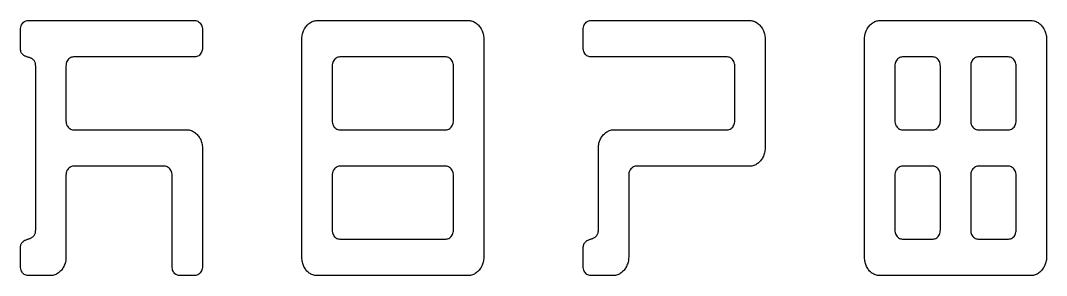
# Model space of a CAD drawing. Extents: x 7.2 to 83.4, y 7.2 to 40.5.
# Drawn here: x 45.7 to 54.49, y 14.4 to 16.59 of the extents above; entities that cross this region are included whole.
import ezdxf

# ---------------------------------------------------------------- set-up
doc = ezdxf.new("R2010")
doc.units = 0
doc.layers.add('Layer_1', color=7, linetype='CONTINUOUS')

msp = doc.modelspace()

# ---------------------------------------------------------------- linework, layer by layer
at = {"layer": 'Layer_1', "color": 7}
for p, q in [((45.766274, 16.589838), (47.195016, 16.589838)), ((48.241903, 16.589839), (49.540759, 16.589839)), ((50.587631, 16.589836), (51.95143, 16.589836)), ((53.063258, 16.589839), (54.362116, 16.589839)), ((45.701338, 16.355464), (45.701338, 16.511714)), ((47.259951, 16.511712), (47.259951, 16.355462)), ((50.522695, 16.355462), (50.522695, 16.511712)), ((48.112027, 14.558584), (48.112027, 16.433588)), ((49.67065, 16.433588), (49.67065, 14.558584)), ((52.081321, 16.433586), (52.081321, 15.496084)), ((52.933381, 14.558584), (52.933381, 16.433588)), ((54.492005, 16.433588), (54.492005, 14.558584)), ((47.195006, 16.277336), (46.15592, 16.277336)), ((49.345942, 16.277338), (48.43674, 16.277338)), ((51.756613, 16.277338), (50.587644, 16.277338)), ((53.517867, 16.277338), (53.258097, 16.277338)), ((54.167299, 16.277338), (53.907529, 16.277338)), ((45.83123, 14.792959), (45.83123, 16.199212)), ((46.090984, 16.199213), (46.090984, 15.730462)), ((48.371805, 16.199214), (48.371805, 15.730463)), ((49.410878, 15.730461), (49.410878, 16.199212)), ((51.821548, 15.730461), (51.821548, 16.199212)), ((53.193162, 16.199214), (53.193162, 15.730463)), ((53.582805, 15.730461), (53.582805, 16.199212)), ((53.842594, 16.199214), (53.842594, 15.730463)), ((54.232235, 15.730461), (54.232235, 16.199212)), ((46.15593, 15.652335), (47.130073, 15.652335)), ((48.436751, 15.652336), (49.345932, 15.652335)), ((50.782458, 15.652335), (51.7566, 15.652335)), ((53.258108, 15.652336), (53.517857, 15.652335)), ((53.907542, 15.652336), (54.167286, 15.652335)), ((47.259964, 15.496084), (47.259964, 14.480457)), ((50.652582, 14.792959), (50.652582, 15.496085)), ((46.935251, 15.339833), (46.155935, 15.339833)), ((49.345942, 15.339836), (48.43674, 15.339836)), ((51.95143, 15.339835), (50.977287, 15.339835)), ((53.517867, 15.339836), (53.258097, 15.339836)), ((54.167299, 15.339836), (53.907529, 15.339836)), ((46.091, 15.261706), (46.091, 14.55858)), ((47.000186, 14.480456), (47.000186, 15.261707)), ((48.371805, 15.261709), (48.371805, 14.792958)), ((49.410878, 14.792959), (49.410878, 15.26171)), ((50.912352, 15.261708), (50.912352, 14.558582)), ((53.193162, 15.261709), (53.193162, 14.792958)), ((53.582805, 14.792959), (53.582805, 15.26171)), ((53.842594, 15.261709), (53.842594, 14.792958)), ((54.232235, 14.792959), (54.232235, 15.26171)), ((48.436751, 14.714835), (49.345932, 14.714833)), ((53.258108, 14.714835), (53.517857, 14.714833)), ((53.907542, 14.714835), (54.167286, 14.714833)), ((45.701338, 14.480457), (45.701338, 14.636707)), ((50.52269, 14.480457), (50.52269, 14.636707)), ((45.961111, 14.402328), (45.766284, 14.402333)), ((47.195018, 14.402332), (47.065132, 14.402332)), ((49.540759, 14.402333), (48.241903, 14.402333)), ((50.78246, 14.40233), (50.587638, 14.402333)), ((54.362116, 14.402333), (53.063258, 14.402333))]:
    msp.add_line(p, q, dxfattribs=at)
for points, knots in [([(45.701338, 16.511714), (45.701705, 16.518912), (45.702408, 16.532722), (45.709065, 16.552094), (45.71983, 16.568129), (45.733372, 16.580437), (45.749237, 16.588486), (45.760585, 16.589386), (45.766274, 16.589838)], [0, 0, 0, 0, 0.021537, 0.041326, 0.060582, 0.078886, 0.095777, 0.112756, 0.112756, 0.112756, 0.112756]), ([(47.195016, 16.589838), (47.200712, 16.589356), (47.21213, 16.588391), (47.228032, 16.57984), (47.241403, 16.566884), (47.252037, 16.55065), (47.25882, 16.531783), (47.259568, 16.518505), (47.259951, 16.511712)], [0, 0, 0, 0, 0.016996, 0.034068, 0.052834, 0.072429, 0.091834, 0.112156, 0.112156, 0.112156, 0.112156]), ([(48.112027, 16.433588), (48.112234, 16.440521), (48.112641, 16.4542), (48.11618, 16.47426), (48.121629, 16.493504), (48.129926, 16.511188), (48.139344, 16.5276), (48.150387, 16.542563), (48.162893, 16.555917), (48.176836, 16.567492), (48.19205, 16.57662), (48.207743, 16.584325), (48.224619, 16.588984), (48.236125, 16.589553), (48.241903, 16.589839)], [0, 0, 0, 0, 0.020783, 0.041005, 0.060942, 0.0806, 0.099431, 0.117644, 0.136253, 0.154201, 0.171804, 0.189364, 0.206532, 0.223848, 0.223848, 0.223848, 0.223848]), ([(49.540759, 16.589839), (49.546536, 16.589553), (49.558042, 16.588984), (49.574916, 16.584322), (49.590591, 16.576645), (49.605672, 16.567531), (49.61937, 16.556003), (49.631207, 16.542231), (49.642802, 16.527765), (49.652285, 16.511286), (49.65977, 16.493287), (49.666152, 16.47435), (49.669949, 16.454218), (49.670415, 16.440521), (49.67065, 16.433588)], [0, 0, 0, 0, 0.017315, 0.034483, 0.052044, 0.069553, 0.087241, 0.105468, 0.123954, 0.142785, 0.162261, 0.182366, 0.202649, 0.223438, 0.223438, 0.223438, 0.223438]), ([(50.522695, 16.511712), (50.523062, 16.51891), (50.523765, 16.53272), (50.530422, 16.552092), (50.541187, 16.568127), (50.554729, 16.580435), (50.570594, 16.588484), (50.581942, 16.589385), (50.587631, 16.589836)], [0, 0, 0, 0, 0.021537, 0.041326, 0.060582, 0.078886, 0.095777, 0.112756, 0.112756, 0.112756, 0.112756]), ([(51.95143, 16.589836), (51.957207, 16.589551), (51.968713, 16.588982), (51.985585, 16.58432), (52.00126, 16.576642), (52.01634, 16.567528), (52.03004, 16.556), (52.041878, 16.542229), (52.053472, 16.527762), (52.062956, 16.511283), (52.070441, 16.493285), (52.076822, 16.474347), (52.08062, 16.454215), (52.081085, 16.440518), (52.081321, 16.433586)], [0, 0, 0, 0, 0.017314, 0.034482, 0.052042, 0.069551, 0.08724, 0.105467, 0.123954, 0.142785, 0.16226, 0.182365, 0.202648, 0.223437, 0.223437, 0.223437, 0.223437]), ([(52.933381, 16.433588), (52.933588, 16.440521), (52.933995, 16.4542), (52.937535, 16.47426), (52.942983, 16.493504), (52.95128, 16.511188), (52.960698, 16.5276), (52.971741, 16.542563), (52.984248, 16.555918), (52.998191, 16.567493), (53.013406, 16.57662), (53.0291, 16.584325), (53.045975, 16.588984), (53.05748, 16.589553), (53.063258, 16.589839)], [0, 0, 0, 0, 0.020783, 0.041005, 0.060942, 0.0806, 0.099431, 0.117644, 0.136253, 0.154202, 0.171806, 0.189366, 0.206533, 0.223848, 0.223848, 0.223848, 0.223848]), ([(54.362116, 16.589839), (54.367893, 16.589553), (54.379399, 16.588984), (54.396272, 16.584322), (54.411946, 16.576645), (54.427026, 16.567531), (54.440725, 16.556003), (54.452561, 16.542231), (54.464156, 16.527765), (54.47364, 16.511286), (54.481124, 16.493287), (54.487506, 16.47435), (54.491304, 16.454218), (54.491769, 16.440521), (54.492005, 16.433588)], [0, 0, 0, 0, 0.017314, 0.034482, 0.052042, 0.069551, 0.087239, 0.105466, 0.123952, 0.142783, 0.162258, 0.182364, 0.202646, 0.223436, 0.223436, 0.223436, 0.223436]), ([(45.83123, 16.199212), (45.831041, 16.204917), (45.830696, 16.215367), (45.827619, 16.229685), (45.821412, 16.240607), (45.814801, 16.249757), (45.806923, 16.257293), (45.797638, 16.262843), (45.787998, 16.268068), (45.777443, 16.272226), (45.766204, 16.274739), (45.755237, 16.278255), (45.744763, 16.28238), (45.734588, 16.286782), (45.725597, 16.293326), (45.717496, 16.301171), (45.709602, 16.310345), (45.704793, 16.323016), (45.701782, 16.33827), (45.701494, 16.349431), (45.701338, 16.355464)], [0, 0, 0, 0, 0.017127, 0.031368, 0.043354, 0.054507, 0.065192, 0.075765, 0.086844, 0.098091, 0.109646, 0.121347, 0.132595, 0.143438, 0.154484, 0.165698, 0.177307, 0.190402, 0.205763, 0.22383, 0.22383, 0.22383, 0.22383]), ([(47.259951, 16.355462), (47.259591, 16.348674), (47.258888, 16.335438), (47.252479, 16.31662), (47.242433, 16.300278), (47.229277, 16.287141), (47.212894, 16.278696), (47.201038, 16.277795), (47.195006, 16.277336)], [0, 0, 0, 0, 0.020311, 0.039608, 0.058904, 0.077427, 0.094801, 0.112798, 0.112798, 0.112798, 0.112798]), ([(50.587644, 16.277338), (50.581619, 16.277768), (50.569833, 16.278609), (50.553496, 16.286551), (50.540156, 16.299035), (50.529988, 16.315187), (50.523701, 16.3345), (50.52304, 16.348269), (50.522695, 16.355462)], [0, 0, 0, 0, 0.017981, 0.035178, 0.053234, 0.072185, 0.091868, 0.113395, 0.113395, 0.113395, 0.113395]), ([(46.15592, 16.277336), (46.150232, 16.276885), (46.138886, 16.275984), (46.123021, 16.267934), (46.109477, 16.255629), (46.098711, 16.239593), (46.092054, 16.220221), (46.091351, 16.20641), (46.090984, 16.199213)], [0, 0, 0, 0, 0.016976, 0.033867, 0.052173, 0.071429, 0.091218, 0.112755, 0.112755, 0.112755, 0.112755]), ([(48.43674, 16.277338), (48.431053, 16.276886), (48.419706, 16.275985), (48.403842, 16.267936), (48.390297, 16.25563), (48.379531, 16.239594), (48.372874, 16.220223), (48.372171, 16.206412), (48.371805, 16.199214)], [0, 0, 0, 0, 0.016976, 0.033867, 0.052173, 0.071429, 0.091218, 0.112755, 0.112755, 0.112755, 0.112755]), ([(49.410878, 16.199212), (49.410495, 16.206005), (49.409746, 16.219283), (49.402964, 16.23815), (49.392329, 16.254383), (49.378961, 16.267341), (49.363059, 16.275891), (49.35164, 16.276856), (49.345942, 16.277338)], [0, 0, 0, 0, 0.020323, 0.039727, 0.059323, 0.078087, 0.095158, 0.112157, 0.112157, 0.112157, 0.112157]), ([(51.821548, 16.199212), (51.821165, 16.206005), (51.820417, 16.219283), (51.813635, 16.23815), (51.803, 16.254383), (51.789632, 16.267341), (51.77373, 16.275891), (51.76231, 16.276856), (51.756613, 16.277338)], [0, 0, 0, 0, 0.020323, 0.039727, 0.059323, 0.078087, 0.095158, 0.112157, 0.112157, 0.112157, 0.112157]), ([(53.258097, 16.277338), (53.25241, 16.276886), (53.241063, 16.275985), (53.225198, 16.267936), (53.211654, 16.25563), (53.200888, 16.239594), (53.194231, 16.220223), (53.193528, 16.206412), (53.193162, 16.199214)], [0, 0, 0, 0, 0.016976, 0.033867, 0.052173, 0.071429, 0.091218, 0.112755, 0.112755, 0.112755, 0.112755]), ([(53.582805, 16.199212), (53.582423, 16.206005), (53.581674, 16.219283), (53.574892, 16.23815), (53.564257, 16.254383), (53.550889, 16.267341), (53.534986, 16.275891), (53.523565, 16.276856), (53.517867, 16.277338)], [0, 0, 0, 0, 0.020323, 0.039727, 0.059323, 0.078087, 0.095159, 0.11216, 0.11216, 0.11216, 0.11216]), ([(53.907529, 16.277338), (53.901841, 16.276886), (53.890494, 16.275985), (53.874629, 16.267936), (53.861086, 16.25563), (53.85032, 16.239594), (53.843663, 16.220223), (53.84296, 16.206412), (53.842594, 16.199214)], [0, 0, 0, 0, 0.016977, 0.033868, 0.052173, 0.071429, 0.091218, 0.112755, 0.112755, 0.112755, 0.112755]), ([(54.232235, 16.199212), (54.231852, 16.206005), (54.231103, 16.219283), (54.224321, 16.23815), (54.213686, 16.254383), (54.200318, 16.267341), (54.184416, 16.275891), (54.172997, 16.276856), (54.167299, 16.277338)], [0, 0, 0, 0, 0.020323, 0.039727, 0.059323, 0.078087, 0.095158, 0.112157, 0.112157, 0.112157, 0.112157]), ([(46.090984, 15.730462), (46.09133, 15.723269), (46.09199, 15.7095), (46.098277, 15.690187), (46.108446, 15.674034), (46.121785, 15.661549), (46.138121, 15.653606), (46.149907, 15.652765), (46.15593, 15.652335)], [0, 0, 0, 0, 0.021526, 0.041209, 0.060161, 0.078219, 0.095416, 0.113394, 0.113394, 0.113394, 0.113394]), ([(47.130073, 15.652335), (47.13585, 15.652049), (47.147356, 15.651481), (47.16423, 15.646819), (47.179905, 15.639141), (47.194986, 15.630027), (47.208684, 15.618499), (47.220521, 15.604728), (47.232115, 15.590261), (47.241599, 15.573782), (47.249084, 15.555784), (47.255465, 15.536846), (47.259263, 15.516714), (47.259729, 15.503017), (47.259964, 15.496084)], [0, 0, 0, 0, 0.017315, 0.034483, 0.052044, 0.069553, 0.087241, 0.105468, 0.123954, 0.142785, 0.162261, 0.182366, 0.202649, 0.223438, 0.223438, 0.223438, 0.223438]), ([(48.371805, 15.730463), (48.37215, 15.723271), (48.37281, 15.709501), (48.379097, 15.690188), (48.389266, 15.674036), (48.402606, 15.661551), (48.418942, 15.653608), (48.430727, 15.652766), (48.436751, 15.652336)], [0, 0, 0, 0, 0.021526, 0.041209, 0.060161, 0.078219, 0.095416, 0.113394, 0.113394, 0.113394, 0.113394]), ([(49.345932, 15.652335), (49.351965, 15.652794), (49.363822, 15.653694), (49.380206, 15.662139), (49.39336, 15.675278), (49.403405, 15.691619), (49.409814, 15.710437), (49.410517, 15.723673), (49.410878, 15.730461)], [0, 0, 0, 0, 0.017999, 0.035373, 0.053894, 0.073191, 0.092488, 0.112799, 0.112799, 0.112799, 0.112799]), ([(50.652582, 15.496085), (50.652788, 15.503018), (50.653195, 15.516697), (50.656735, 15.536757), (50.662183, 15.556001), (50.670481, 15.573685), (50.679899, 15.590097), (50.690942, 15.60506), (50.703448, 15.618414), (50.717391, 15.62999), (50.732606, 15.639117), (50.7483, 15.646822), (50.765175, 15.651481), (50.77668, 15.65205), (50.782458, 15.652335)], [0, 0, 0, 0, 0.020783, 0.041005, 0.060942, 0.0806, 0.099431, 0.117644, 0.136253, 0.154202, 0.171806, 0.189366, 0.206533, 0.223848, 0.223848, 0.223848, 0.223848]), ([(51.7566, 15.652335), (51.762633, 15.652794), (51.774491, 15.653695), (51.790875, 15.662139), (51.804031, 15.675278), (51.814076, 15.69162), (51.820485, 15.710438), (51.821188, 15.723674), (51.821548, 15.730461)], [0, 0, 0, 0, 0.018, 0.035374, 0.053896, 0.073193, 0.09249, 0.112801, 0.112801, 0.112801, 0.112801]), ([(53.193162, 15.730463), (53.193507, 15.723271), (53.194167, 15.709501), (53.200454, 15.690188), (53.210623, 15.674036), (53.223963, 15.661551), (53.240299, 15.653608), (53.252084, 15.652766), (53.258108, 15.652336)], [0, 0, 0, 0, 0.021526, 0.041209, 0.060161, 0.078219, 0.095416, 0.113394, 0.113394, 0.113394, 0.113394]), ([(53.517857, 15.652335), (53.52389, 15.652794), (53.535748, 15.653695), (53.552132, 15.662139), (53.565288, 15.675277), (53.575333, 15.691619), (53.581742, 15.710437), (53.582445, 15.723673), (53.582805, 15.730461)], [0, 0, 0, 0, 0.018, 0.035374, 0.053896, 0.073193, 0.09249, 0.112801, 0.112801, 0.112801, 0.112801]), ([(53.842594, 15.730463), (53.842939, 15.723271), (53.843599, 15.709501), (53.849886, 15.690188), (53.860055, 15.674036), (53.873395, 15.661551), (53.889732, 15.653608), (53.901518, 15.652766), (53.907542, 15.652336)], [0, 0, 0, 0, 0.021526, 0.041209, 0.060161, 0.078219, 0.095417, 0.113396, 0.113396, 0.113396, 0.113396]), ([(54.167286, 15.652335), (54.17332, 15.652794), (54.185177, 15.653695), (54.201561, 15.662139), (54.214717, 15.675277), (54.224762, 15.691619), (54.231171, 15.710437), (54.231874, 15.723673), (54.232235, 15.730461)], [0, 0, 0, 0, 0.018, 0.035374, 0.053896, 0.073193, 0.09249, 0.112801, 0.112801, 0.112801, 0.112801]), ([(52.081321, 15.496084), (52.081085, 15.489151), (52.080619, 15.475455), (52.076826, 15.45532), (52.070415, 15.436352), (52.062922, 15.418178), (52.053357, 15.401386), (52.042273, 15.386306), (52.029857, 15.372954), (52.016186, 15.361563), (52.001592, 15.351592), (51.985453, 15.344896), (51.968679, 15.340588), (51.957206, 15.340087), (51.95143, 15.339835)], [0, 0, 0, 0, 0.020789, 0.041072, 0.061177, 0.080776, 0.09996, 0.11899, 0.136814, 0.154502, 0.172308, 0.189591, 0.206656, 0.22396, 0.22396, 0.22396, 0.22396]), ([(46.155935, 15.339833), (46.150248, 15.339381), (46.138901, 15.33848), (46.123036, 15.330429), (46.109493, 15.318122), (46.098726, 15.302086), (46.092069, 15.282714), (46.091366, 15.268904), (46.091, 15.261706)], [0, 0, 0, 0, 0.016976, 0.033867, 0.052175, 0.07143, 0.091219, 0.112757, 0.112757, 0.112757, 0.112757]), ([(47.000186, 15.261707), (46.999803, 15.2685), (46.999055, 15.281778), (46.992273, 15.300645), (46.981638, 15.316878), (46.96827, 15.329836), (46.952368, 15.338386), (46.940948, 15.339351), (46.935251, 15.339833)], [0, 0, 0, 0, 0.020323, 0.039727, 0.059323, 0.078087, 0.095158, 0.112157, 0.112157, 0.112157, 0.112157]), ([(48.43674, 15.339836), (48.431053, 15.339385), (48.419706, 15.338483), (48.403841, 15.330432), (48.390298, 15.318126), (48.379531, 15.30209), (48.372874, 15.282718), (48.372171, 15.268907), (48.371805, 15.261709)], [0, 0, 0, 0, 0.016976, 0.033867, 0.052175, 0.07143, 0.091219, 0.112757, 0.112757, 0.112757, 0.112757]), ([(49.410878, 15.26171), (49.410495, 15.268503), (49.409746, 15.281782), (49.402964, 15.300648), (49.392329, 15.316881), (49.378961, 15.329839), (49.363059, 15.338389), (49.35164, 15.339355), (49.345942, 15.339836)], [0, 0, 0, 0, 0.020323, 0.039727, 0.059323, 0.078087, 0.095158, 0.112157, 0.112157, 0.112157, 0.112157]), ([(50.977287, 15.339835), (50.9716, 15.339383), (50.960253, 15.338482), (50.944388, 15.330431), (50.930844, 15.318125), (50.920078, 15.302088), (50.913421, 15.282717), (50.912718, 15.268906), (50.912352, 15.261708)], [0, 0, 0, 0, 0.016976, 0.033867, 0.052175, 0.07143, 0.091219, 0.112757, 0.112757, 0.112757, 0.112757]), ([(53.258097, 15.339836), (53.25241, 15.339385), (53.241063, 15.338483), (53.225198, 15.330432), (53.211655, 15.318126), (53.200888, 15.30209), (53.194231, 15.282718), (53.193528, 15.268907), (53.193162, 15.261709)], [0, 0, 0, 0, 0.016976, 0.033867, 0.052175, 0.07143, 0.091219, 0.112757, 0.112757, 0.112757, 0.112757]), ([(53.582805, 15.26171), (53.582423, 15.268503), (53.581674, 15.281782), (53.574892, 15.300648), (53.564257, 15.316882), (53.550889, 15.329839), (53.534986, 15.338389), (53.523565, 15.339355), (53.517867, 15.339836)], [0, 0, 0, 0, 0.020323, 0.039727, 0.059323, 0.078087, 0.095159, 0.11216, 0.11216, 0.11216, 0.11216]), ([(53.907529, 15.339836), (53.901841, 15.339385), (53.890494, 15.338484), (53.874629, 15.330433), (53.861086, 15.318125), (53.85032, 15.30209), (53.843663, 15.282718), (53.84296, 15.268907), (53.842594, 15.261709)], [0, 0, 0, 0, 0.016977, 0.033868, 0.052175, 0.07143, 0.09122, 0.112757, 0.112757, 0.112757, 0.112757]), ([(54.232235, 15.26171), (54.231852, 15.268503), (54.231103, 15.281782), (54.224321, 15.300648), (54.213686, 15.316881), (54.200318, 15.329839), (54.184416, 15.338389), (54.172997, 15.339355), (54.167299, 15.339836)], [0, 0, 0, 0, 0.020323, 0.039727, 0.059323, 0.078087, 0.095158, 0.112157, 0.112157, 0.112157, 0.112157]), ([(45.701338, 14.636707), (45.7015, 14.64224), (45.701799, 14.652501), (45.704768, 14.666593), (45.709871, 14.678351), (45.717471, 14.687337), (45.725568, 14.695229), (45.734756, 14.701613), (45.744659, 14.706866), (45.755172, 14.711409), (45.766295, 14.714832), (45.777419, 14.718255), (45.787927, 14.722804), (45.797817, 14.728022), (45.806864, 14.734397), (45.814729, 14.742254), (45.821541, 14.751637), (45.82748, 14.76292), (45.83069, 14.777151), (45.831041, 14.787429), (45.83123, 14.792959)], [0, 0, 0, 0, 0.016579, 0.030744, 0.042969, 0.054571, 0.065785, 0.07684, 0.087983, 0.099384, 0.111133, 0.122876, 0.134277, 0.145425, 0.156377, 0.167345, 0.178609, 0.191075, 0.205316, 0.221902, 0.221902, 0.221902, 0.221902]), ([(48.371805, 14.792958), (48.37215, 14.785766), (48.37281, 14.771997), (48.379097, 14.752684), (48.389266, 14.736531), (48.402606, 14.724048), (48.418942, 14.716106), (48.430727, 14.715265), (48.436751, 14.714835)], [0, 0, 0, 0, 0.021526, 0.041209, 0.060161, 0.078218, 0.095414, 0.113392, 0.113392, 0.113392, 0.113392]), ([(49.345932, 14.714833), (49.351965, 14.715292), (49.363822, 14.716193), (49.380206, 14.724637), (49.39336, 14.737776), (49.403405, 14.754118), (49.409814, 14.772936), (49.410517, 14.786172), (49.410878, 14.792959)], [0, 0, 0, 0, 0.017999, 0.035373, 0.053894, 0.073191, 0.092488, 0.112799, 0.112799, 0.112799, 0.112799]), ([(50.52269, 14.636707), (50.522852, 14.64224), (50.523151, 14.652501), (50.52612, 14.666593), (50.531223, 14.678351), (50.538823, 14.687337), (50.54692, 14.695229), (50.556108, 14.701613), (50.566011, 14.706866), (50.576524, 14.711409), (50.587647, 14.714832), (50.598771, 14.718255), (50.609279, 14.722804), (50.619169, 14.728022), (50.628215, 14.734397), (50.636081, 14.742254), (50.642893, 14.751637), (50.648832, 14.76292), (50.652042, 14.777151), (50.652393, 14.787429), (50.652582, 14.792959)], [0, 0, 0, 0, 0.016579, 0.030744, 0.042969, 0.054571, 0.065785, 0.07684, 0.087983, 0.099384, 0.111133, 0.122876, 0.134277, 0.145425, 0.156377, 0.167345, 0.178609, 0.191075, 0.205316, 0.221902, 0.221902, 0.221902, 0.221902]), ([(53.193162, 14.792958), (53.193507, 14.785766), (53.194167, 14.771997), (53.200454, 14.752684), (53.210623, 14.736531), (53.223963, 14.724048), (53.240299, 14.716106), (53.252084, 14.715265), (53.258108, 14.714835)], [0, 0, 0, 0, 0.021526, 0.041209, 0.060161, 0.078218, 0.095414, 0.113392, 0.113392, 0.113392, 0.113392]), ([(53.517857, 14.714833), (53.52389, 14.715292), (53.535748, 14.716193), (53.552132, 14.724638), (53.565288, 14.737776), (53.575333, 14.754118), (53.581742, 14.772936), (53.582445, 14.786172), (53.582805, 14.792959)], [0, 0, 0, 0, 0.018, 0.035374, 0.053896, 0.073193, 0.09249, 0.112801, 0.112801, 0.112801, 0.112801]), ([(53.842594, 14.792958), (53.842939, 14.785766), (53.843599, 14.771997), (53.849886, 14.752684), (53.860054, 14.736531), (53.873395, 14.724048), (53.889732, 14.716106), (53.901518, 14.715265), (53.907542, 14.714835)], [0, 0, 0, 0, 0.021526, 0.041209, 0.060161, 0.078218, 0.095415, 0.113395, 0.113395, 0.113395, 0.113395]), ([(54.167286, 14.714833), (54.17332, 14.715292), (54.185177, 14.716193), (54.201561, 14.724638), (54.214717, 14.737776), (54.224762, 14.754118), (54.231171, 14.772936), (54.231874, 14.786172), (54.232235, 14.792959)], [0, 0, 0, 0, 0.018, 0.035374, 0.053896, 0.073193, 0.09249, 0.112801, 0.112801, 0.112801, 0.112801]), ([(46.091, 14.55858), (46.090764, 14.551647), (46.090298, 14.537951), (46.086505, 14.517816), (46.080094, 14.498848), (46.072601, 14.480674), (46.063036, 14.463882), (46.051951, 14.448802), (46.039537, 14.43545), (46.025866, 14.42406), (46.011273, 14.414088), (45.995135, 14.407391), (45.978361, 14.403081), (45.966887, 14.40258), (45.961111, 14.402328)], [0, 0, 0, 0, 0.020789, 0.041072, 0.061177, 0.080776, 0.09996, 0.11899, 0.136814, 0.154501, 0.172306, 0.189589, 0.206655, 0.223958, 0.223958, 0.223958, 0.223958]), ([(48.241903, 14.402333), (48.235903, 14.402586), (48.223987, 14.40309), (48.206531, 14.407375), (48.190062, 14.414016), (48.175058, 14.423334), (48.161397, 14.434391), (48.149184, 14.447369), (48.138443, 14.462093), (48.129313, 14.478508), (48.121599, 14.496585), (48.116163, 14.516288), (48.112646, 14.537166), (48.112235, 14.551382), (48.112027, 14.558584)], [0, 0, 0, 0, 0.017979, 0.035702, 0.05361, 0.071048, 0.088477, 0.106206, 0.124349, 0.143012, 0.162446, 0.183165, 0.20419, 0.225785, 0.225785, 0.225785, 0.225785]), ([(49.67065, 14.558584), (49.670414, 14.551652), (49.669948, 14.537955), (49.666155, 14.517821), (49.659745, 14.498852), (49.652251, 14.480679), (49.642686, 14.463887), (49.631602, 14.448806), (49.619187, 14.435455), (49.605516, 14.424064), (49.590923, 14.414093), (49.574785, 14.407395), (49.55801, 14.403086), (49.546536, 14.402585), (49.540759, 14.402333)], [0, 0, 0, 0, 0.020789, 0.041072, 0.061177, 0.080776, 0.09996, 0.11899, 0.136814, 0.154501, 0.172306, 0.189589, 0.206656, 0.223961, 0.223961, 0.223961, 0.223961]), ([(50.912352, 14.558582), (50.912116, 14.551649), (50.91165, 14.537953), (50.907856, 14.517818), (50.901446, 14.49885), (50.893953, 14.480677), (50.884388, 14.463885), (50.873303, 14.448804), (50.860888, 14.435452), (50.847218, 14.424062), (50.832625, 14.41409), (50.816486, 14.407393), (50.799711, 14.403083), (50.788237, 14.402582), (50.78246, 14.40233)], [0, 0, 0, 0, 0.020789, 0.041072, 0.061177, 0.080776, 0.09996, 0.11899, 0.136814, 0.154501, 0.172306, 0.189589, 0.206656, 0.223961, 0.223961, 0.223961, 0.223961]), ([(53.063258, 14.402333), (53.057258, 14.402586), (53.045342, 14.40309), (53.027886, 14.407375), (53.011416, 14.414015), (52.996413, 14.423334), (52.982752, 14.434391), (52.970541, 14.447369), (52.9598, 14.462093), (52.950669, 14.478508), (52.942953, 14.496585), (52.937518, 14.516288), (52.934, 14.537166), (52.93359, 14.551382), (52.933381, 14.558584)], [0, 0, 0, 0, 0.017977, 0.035701, 0.05361, 0.071047, 0.088476, 0.106204, 0.124348, 0.143011, 0.162445, 0.183164, 0.20419, 0.225784, 0.225784, 0.225784, 0.225784]), ([(54.492005, 14.558584), (54.491769, 14.551652), (54.491303, 14.537955), (54.487509, 14.517821), (54.481099, 14.498852), (54.473606, 14.480679), (54.464041, 14.463887), (54.452956, 14.448806), (54.440541, 14.435455), (54.426871, 14.424064), (54.412278, 14.414093), (54.39614, 14.407395), (54.379366, 14.403086), (54.367892, 14.402585), (54.362116, 14.402333)], [0, 0, 0, 0, 0.020789, 0.041072, 0.061177, 0.080776, 0.09996, 0.11899, 0.136814, 0.154501, 0.172306, 0.189589, 0.206655, 0.223958, 0.223958, 0.223958, 0.223958]), ([(45.766284, 14.402333), (45.76026, 14.402763), (45.748474, 14.403604), (45.732138, 14.411545), (45.718799, 14.42403), (45.708631, 14.440181), (45.702344, 14.459495), (45.701683, 14.473264), (45.701338, 14.480457)], [0, 0, 0, 0, 0.017981, 0.035177, 0.053232, 0.072183, 0.091866, 0.113393, 0.113393, 0.113393, 0.113393]), ([(47.065132, 14.402332), (47.059108, 14.402762), (47.047322, 14.403603), (47.030985, 14.411544), (47.017647, 14.424029), (47.007479, 14.44018), (47.001192, 14.459493), (47.000531, 14.473263), (47.000186, 14.480456)], [0, 0, 0, 0, 0.017981, 0.035177, 0.053232, 0.072183, 0.091866, 0.113393, 0.113393, 0.113393, 0.113393]), ([(47.259964, 14.480457), (47.259604, 14.47367), (47.258901, 14.460434), (47.252492, 14.441616), (47.242446, 14.425273), (47.22929, 14.412136), (47.212907, 14.403691), (47.201051, 14.40279), (47.195018, 14.402332)], [0, 0, 0, 0, 0.020311, 0.039608, 0.058904, 0.077427, 0.094801, 0.112798, 0.112798, 0.112798, 0.112798]), ([(50.587638, 14.402333), (50.581614, 14.402763), (50.569828, 14.403604), (50.553491, 14.411545), (50.540151, 14.424029), (50.529982, 14.440181), (50.523696, 14.459495), (50.523035, 14.473264), (50.52269, 14.480457)], [0, 0, 0, 0, 0.017981, 0.035178, 0.053234, 0.072185, 0.091869, 0.113395, 0.113395, 0.113395, 0.113395])]:
    msp.add_open_spline(points, degree=3, knots=knots, dxfattribs=at)

doc.saveas('drawing.dxf')
